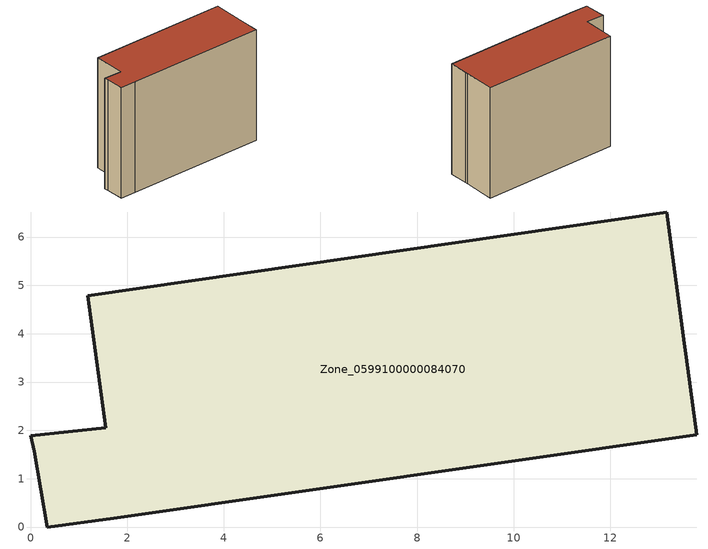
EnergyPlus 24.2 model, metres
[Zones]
Zone_0599100000084070
 floor ground (C_G): 13.16,6.52 13.53,3.8 13.57,3.51 13.79,1.91 1.72,0.18 0.35,0 0.08,1.57 0,1.89 1.56,2.05 1.18,4.79 z0
 wall outside (C_F): 13.79,1.91 13.57,3.51 13.53,3.8 13.16,6.52 1.18,4.79 1.56,2.05 0,1.89 0.08,1.57 0.35,0 1.72,0.18 13.79,1.91 z0:9.96
 roof outside (C_R): 13.53,3.8 13.16,6.52 1.18,4.79 1.56,2.05 0,1.89 0.08,1.57 0.35,0 1.72,0.18 13.79,1.91 13.57,3.51 z9.96
[BUILDING]
Pand.0599100000084070: North Axis=0; Terrain=City; Loads Convergence Tolerance Value=0.04; Temperature Convergence Tolerance Value=0.4; Solar Distribution=FullExterior; Maximum Number of Warmup Days=25; Minimum Number of Warmup Days=1
[Site:Location]
Rotterdam.The.Hague.AP_ZH_NLD Design_Conditions: Latitude=51.96; Longitude=4.45; Time Zone=1; Elevation=-4.5
[SITE:GROUNDTEMPERATURE:BUILDINGSURFACE]
18, 18, 18, 18, 18, 18, 18, 18, 18, 18, 18, 18
[MATERIAL] Thermal Absorptance=0.9; Solar Absorptance=0.7; Visible Absorptance=0.7
Name | Roughness | Thickness | Conductivity | Density | Specific Heat
G.TI.1946 | MediumSmooth | 0.15 | 1 | 540 | 1210
F.TI.1946 | Rough | 0.3 | 0.857143 | 1920 | 840
R.TI.1946 | MediumRough | 0.2 | 0.1 | 1500 | 1000
[CONSTRUCTION]
C_G: G.TI.1946
C_F: F.TI.1946
C_R: R.TI.1946
[ZONE]
Zone_0599100000084070: Type=1; Multiplier=1; Ceiling Height=Autocalculate; Volume=Autocalculate; Floor Area=autocalculate; Part of Total Floor Area=Yes
[ZONEINFILTRATION:DESIGNFLOWRATE]
Infil_Zone_0599100000084070: Zone or ZoneList or Space or SpaceList=Zone_0599100000084070; Schedule=AlwaysOn; Design Flow Rate Calculation Method=Flow/Area; Flow Rate per Floor Area=0.003; Constant Term Coefficient=1; Temperature Term Coefficient=0; Velocity Term Coefficient=0; Velocity Squared Term Coefficient=0
[HVACTEMPLATE:ZONE:IDEALLOADSAIRSYSTEM]
Zone_0599100000084070: Maximum Heating Supply Air Temperature=50; Minimum Cooling Supply Air Temperature=13; Maximum Heating Supply Air Humidity Ratio=0.0156; Minimum Cooling Supply Air Humidity Ratio=0.0077; Heating Limit=NoLimit; Cooling Limit=NoLimit; Dehumidification Control Type=ConstantSensibleHeatRatio; Cooling Sensible Heat Ratio=0.7; Dehumidification Setpoint=60; Humidification Control Type=None; Humidification Setpoint=30; Outdoor Air Method=None; Outdoor Air Flow Rate per Person=0.00944; Outdoor Air Flow Rate per Zone Floor Area=0; Outdoor Air Flow Rate per Zone=0; Demand Controlled Ventilation Type=None; Outdoor Air Economizer Type=NoEconomizer; Heat Recovery Type=None; Sensible Heat Recovery Effectiveness=0.7; Latent Heat Recovery Effectiveness=0.65
[ZONECONTROL:THERMOSTAT]
ThermostatControl_Zone_0599100000084070: Zone or ZoneList=Zone_0599100000084070; Control Type Schedule=DualSetpointControlType; Control 1=Thermostat_Zone_0599100000084070; Temperature Difference Between Cutout And Setpoint=0
[THERMOSTATSETPOINT:DUALSETPOINT]
Thermostat_Zone_0599100000084070: Heating Setpoint Temperature Schedule=HeatingSetpoint_Zone_0599100000084070; Cooling Setpoint Temperature Schedule=CoolingSetpoint_Zone_0599100000084070
[SCHEDULE:COMPACT]
HeatingSetpoint_Zone_0599100000084070: Through: 12/31, For: AllDays, Until: 24:00, 21
CoolingSetpoint_Zone_0599100000084070: Through: 12/31, For: AllDays, Until: 24:00, 24
DualSetpointControlType: Through: 12/31, For: AllDays, Until: 24:00, 4
AlwaysOn: Through: 12/31, For: AllDays, Until: 24:00, 1
